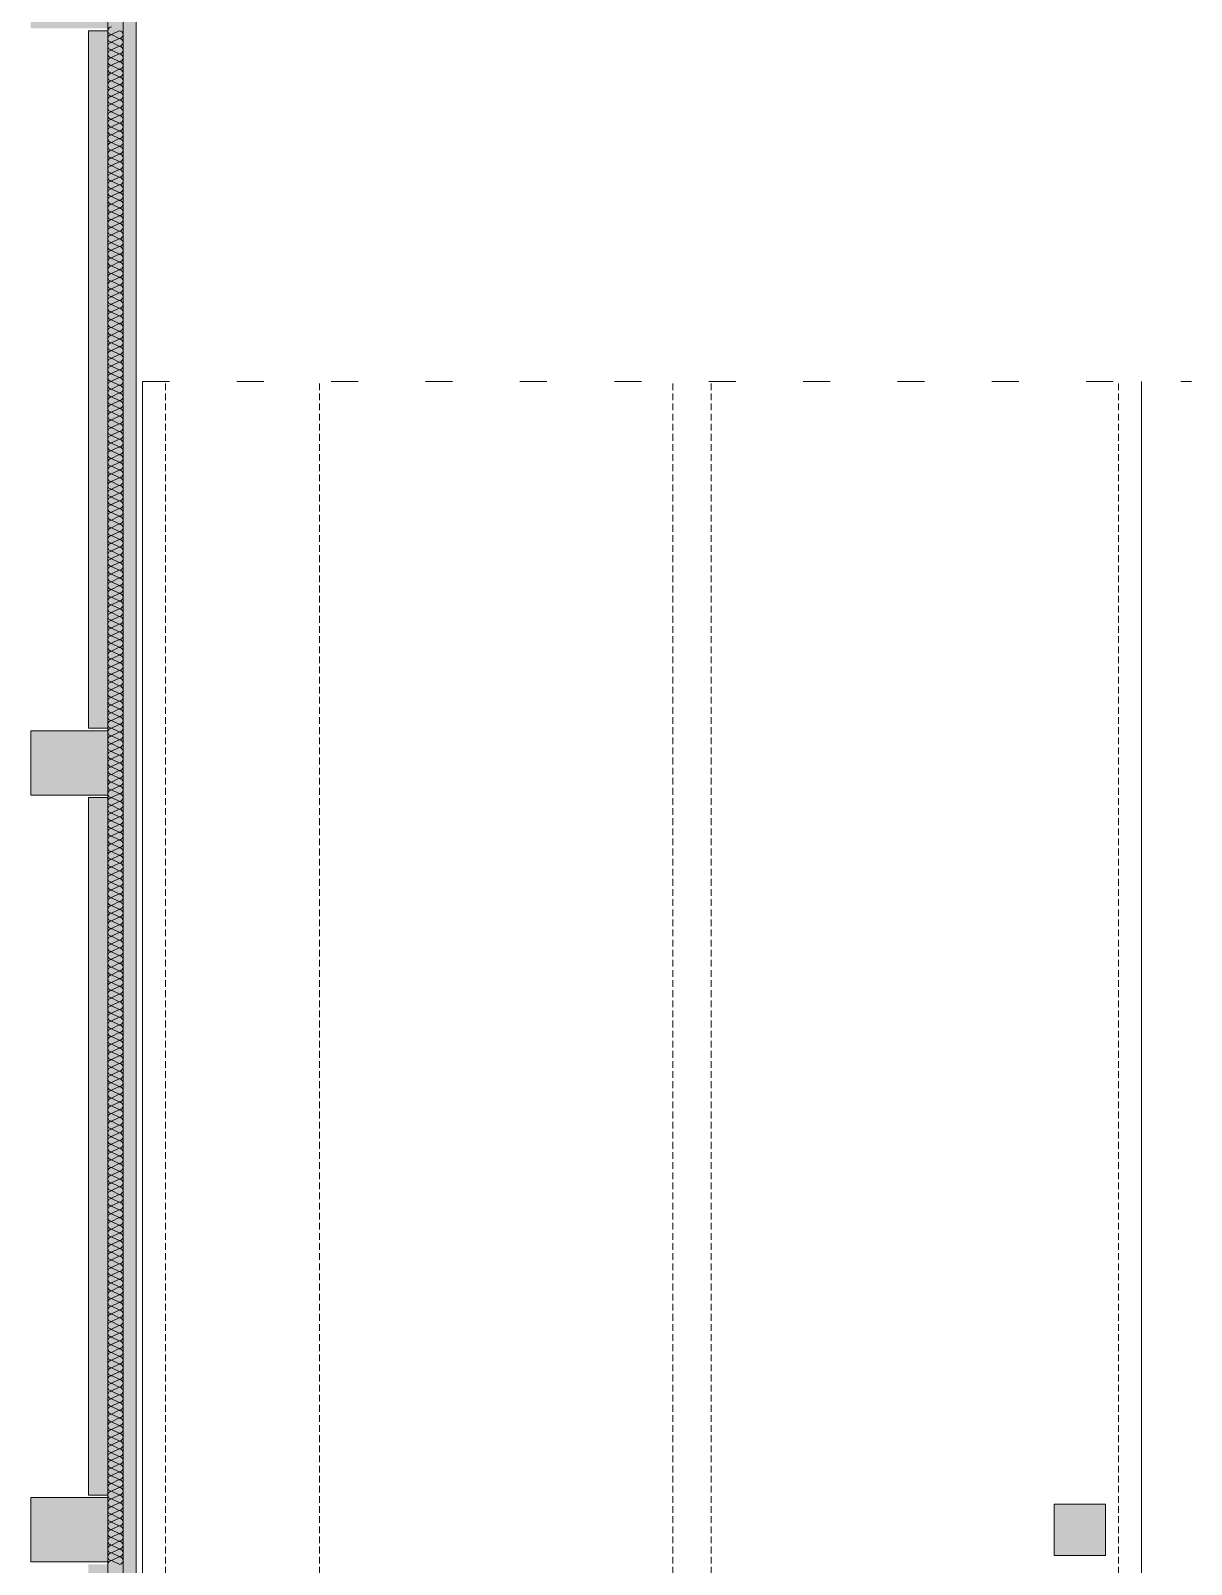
# Model space of a CAD drawing. Header units: inches. Extents: x -139469 to 69789, y -72919 to 35471.
# Drawn here: x 60751 to 69789, y -18318 to -6378 of the extents above; entities that cross this region are included whole.
import ezdxf

# ---------------------------------------------------------------- set-up
doc = ezdxf.new("R2010")
doc.units = ezdxf.units.IN
doc.header["$LTSCALE"] = 525
doc.header["$MEASUREMENT"] = 0
for name, pattern in [('AUSGEZOGEN', [0]), ('Punktlinie', [1.4, 0.4, -1]), ('VERDECKT', [0.15, 0.1, -0.05])]:
    doc.linetypes.add(name, pattern=pattern)
doc.layers.add('Grundebene', color=7, linetype='Continuous')

msp = doc.modelspace()

# ---------------------------------------------------------------- hatches: boundary and pattern name
at = {"layer": 'Grundebene', "true_color": 0x000000, "transparency": 33554687}
for points in [[(61571, 18221), (61571, -42469), (61351, -42469), (61351, -41689), (61351, -36229), (61351, -36209), (61351, -35709), (61351, -35689), (61351, -30259), (61351, -30239), (61351, -29739), (61351, -29719), (61351, -24289), (61351, -24269), (61351, -23769), (61351, -23749), (61351, -18319), (61351, -18299), (61351, -17799), (61351, -17779), (61351, -12349), (61351, -12329), (61351, -11829), (61351, -11809), (61351, -6379), (61351, -6359), (61351, -5859), (61351, -5839), (61351, -409), (61351, -389), (61351, 111), (61351, 131), (61351, 5561), (61351, 5581), (61351, 6081), (61351, 6101), (61351, 11531), (61351, 11551), (61351, 12051), (61351, 12071), (61351, 17601), (61351, 18221)], [(61201, -41689), (61201, -36229), (61351, -36229), (61351, -36209), (60751, -36209), (60751, -35709), (61351, -35709), (61351, -35689), (61201, -35689), (61201, -30259), (61351, -30259), (61351, -30239), (60751, -30239), (60751, -29739), (61351, -29739), (61351, -29719), (61201, -29719), (61201, -24289), (61351, -24289), (61351, -24269), (60751, -24269), (60751, -23769), (61351, -23769), (61351, -23749), (61201, -23749), (61201, -18319), (61351, -18319), (61351, -18299), (60751, -18299), (60751, -17799), (61351, -17799), (61351, -17779), (61201, -17779), (61201, -12349), (61351, -12349), (61351, -12329), (60751, -12329), (60751, -11829), (61351, -11829), (61351, -11809), (61201, -11809), (61201, -6379), (61351, -6379), (61351, -6359), (60751, -6359), (60751, -5859), (61351, -5859), (61351, -5839), (61201, -5839), (61201, -409), (61351, -409), (61351, -389), (60751, -389), (60751, 111), (61351, 111), (61351, 131), (61201, 131), (61201, 5561), (61351, 5561), (61351, 5581), (60751, 5581), (60751, 6081), (61351, 6081), (61351, 6101), (61201, 6101), (61201, 11531), (61351, 11531), (61351, 12071), (61201, 12071), (61201, 17601), (61351, 17601), (61351, 12071), (61351, 11531), (61351, 6101), (61351, 6081), (61351, 5581), (61351, 5561), (61351, 131), (61351, 111), (61351, -389), (61351, -409), (61351, -5839), (61351, -5859), (61351, -6359), (61351, -6379), (61351, -11809), (61351, -11829), (61351, -12329), (61351, -12349), (61351, -17779), (61351, -17799), (61351, -18299), (61351, -18319), (61351, -23749), (61351, -23769), (61351, -24269), (61351, -24289), (61351, -29719), (61351, -29739), (61351, -30239), (61351, -30259), (61351, -35689), (61351, -35709), (61351, -36209), (61351, -36229), (61351, -41689)]]:
    msp.add_hatch(color=18, dxfattribs=at).paths.add_polyline_path(points, flags=0)
h = msp.add_hatch(color=18, dxfattribs=at)
h.paths.add_polyline_path([(60751, 17621), (61351, 17621), (61351, 18121), (60751, 18121)], flags=0)
h.paths.add_polyline_path([(69121, -5909), (68721, -5909), (68721, -6309), (69121, -6309)], flags=0)
h.paths.add_polyline_path([(69121, -17849), (68721, -17849), (68721, -18249), (69121, -18249)], flags=0)

# ---------------------------------------------------------------- linework, layer by layer
at = {"layer": 'Grundebene', "color": 18, "linetype": 'AUSGEZOGEN', "lineweight": 13, "true_color": 0x000000}
for p, q in [((61351, -42469), (61351, 18221)), ((61471, 18221), (61471, -42469)), ((61571, 18221), (61571, -42469)), ((61201, -11809), (61201, -6379)), ((61201, -6379), (61351, -6379)), ((61351, -6379), (61351, -11809)), ((61381, -6408), (61441, -6379)), ((61441, -6438), (61381, -6409)), ((61381, -6468), (61441, -6439)), ((61441, -6498), (61381, -6469)), ((61381, -6528), (61441, -6499)), ((61441, -6558), (61381, -6529)), ((61381, -6588), (61441, -6559)), ((61441, -6618), (61381, -6589)), ((61381, -6648), (61441, -6619)), ((61441, -6678), (61381, -6649)), ((61381, -6708), (61441, -6679)), ((61441, -6738), (61381, -6709)), ((61381, -6768), (61441, -6739)), ((61441, -6798), (61381, -6769)), ((61381, -6828), (61441, -6799)), ((61441, -6858), (61381, -6829)), ((61381, -6888), (61441, -6859)), ((61441, -6918), (61381, -6889)), ((61381, -6948), (61441, -6919)), ((61441, -6978), (61381, -6949)), ((61381, -7008), (61441, -6979)), ((61441, -7038), (61381, -7009)), ((61381, -7068), (61441, -7039)), ((61441, -7098), (61381, -7069)), ((61381, -7128), (61441, -7099)), ((61441, -7158), (61381, -7129)), ((61381, -7188), (61441, -7159)), ((61441, -7218), (61381, -7189)), ((61381, -7248), (61441, -7219)), ((61441, -7278), (61381, -7249)), ((61381, -7308), (61441, -7279)), ((61441, -7338), (61381, -7309)), ((61381, -7368), (61441, -7339)), ((61441, -7398), (61381, -7369)), ((61381, -7428), (61441, -7399)), ((61441, -7458), (61381, -7429)), ((61381, -7488), (61441, -7459)), ((61441, -7518), (61381, -7489)), ((61381, -7548), (61441, -7519)), ((61441, -7578), (61381, -7549)), ((61381, -7608), (61441, -7579)), ((61441, -7638), (61381, -7609)), ((61381, -7668), (61441, -7639)), ((61441, -7698), (61381, -7669)), ((61381, -7728), (61441, -7699)), ((61441, -7758), (61381, -7729)), ((61381, -7788), (61441, -7759)), ((61441, -7818), (61381, -7789)), ((61381, -7848), (61441, -7819)), ((61441, -7878), (61381, -7849)), ((61381, -7908), (61441, -7879)), ((61441, -7938), (61381, -7909)), ((61381, -7968), (61441, -7939)), ((61441, -7998), (61381, -7969)), ((61381, -8028), (61441, -7999)), ((61441, -8058), (61381, -8029)), ((61381, -8088), (61441, -8059)), ((61441, -8118), (61381, -8089)), ((61381, -8148), (61441, -8119)), ((61441, -8178), (61381, -8149)), ((61381, -8208), (61441, -8179)), ((61441, -8238), (61381, -8209)), ((61381, -8268), (61441, -8239)), ((61441, -8298), (61381, -8269)), ((61381, -8328), (61441, -8299)), ((61441, -8358), (61381, -8329)), ((61381, -8388), (61441, -8359)), ((61441, -8418), (61381, -8389)), ((61381, -8448), (61441, -8419)), ((61441, -8478), (61381, -8449)), ((61381, -8508), (61441, -8479)), ((61441, -8538), (61381, -8509)), ((61381, -8568), (61441, -8539)), ((61441, -8598), (61381, -8569)), ((61381, -8628), (61441, -8599)), ((61441, -8658), (61381, -8629)), ((61381, -8688), (61441, -8659)), ((61441, -8718), (61381, -8689)), ((61381, -8748), (61441, -8719)), ((61441, -8778), (61381, -8749)), ((61381, -8808), (61441, -8779)), ((61441, -8838), (61381, -8809)), ((61381, -8868), (61441, -8839)), ((61441, -8898), (61381, -8869)), ((61381, -8928), (61441, -8899)), ((61441, -8958), (61381, -8929)), ((61381, -8988), (61441, -8959)), ((61441, -9018), (61381, -8989)), ((61381, -9048), (61441, -9019)), ((61441, -9078), (61381, -9049)), ((61381, -9108), (61441, -9079)), ((61441, -9138), (61381, -9109)), ((61381, -9168), (61441, -9139)), ((61441, -9198), (61381, -9169)), ((61621, -38629), (61621, -9109)), ((69401, -38629), (69401, -9109)), ((61381, -9228), (61441, -9199)), ((61441, -9258), (61381, -9229)), ((61381, -9288), (61441, -9259)), ((61441, -9318), (61381, -9289)), ((61381, -9348), (61441, -9319)), ((61441, -9378), (61381, -9349)), ((61381, -9408), (61441, -9379)), ((61441, -9438), (61381, -9409)), ((61381, -9468), (61441, -9439)), ((61441, -9498), (61381, -9469)), ((61381, -9528), (61441, -9499)), ((61441, -9558), (61381, -9529)), ((61381, -9588), (61441, -9559)), ((61441, -9618), (61381, -9589)), ((61381, -9648), (61441, -9619)), ((61441, -9678), (61381, -9649)), ((61381, -9708), (61441, -9679)), ((61441, -9738), (61381, -9709)), ((61381, -9768), (61441, -9739)), ((61441, -9798), (61381, -9769)), ((61381, -9828), (61441, -9799)), ((61441, -9858), (61381, -9829)), ((61381, -9888), (61441, -9859)), ((61441, -9918), (61381, -9889)), ((61381, -9948), (61441, -9919)), ((61441, -9978), (61381, -9949)), ((61381, -10008), (61441, -9979)), ((61441, -10038), (61381, -10009)), ((61381, -10068), (61441, -10039)), ((61441, -10098), (61381, -10069)), ((61381, -10128), (61441, -10099)), ((61441, -10158), (61381, -10129)), ((61381, -10188), (61441, -10159)), ((61441, -10218), (61381, -10189)), ((61381, -10248), (61441, -10219)), ((61441, -10278), (61381, -10249)), ((61381, -10308), (61441, -10279)), ((61441, -10338), (61381, -10309)), ((61381, -10368), (61441, -10339)), ((61441, -10398), (61381, -10369)), ((61381, -10428), (61441, -10399)), ((61441, -10458), (61381, -10429)), ((61381, -10488), (61441, -10459)), ((61441, -10518), (61381, -10489)), ((61381, -10548), (61441, -10519)), ((61441, -10578), (61381, -10549)), ((61381, -10608), (61441, -10579)), ((61441, -10638), (61381, -10609)), ((61381, -10668), (61441, -10639)), ((61441, -10698), (61381, -10669)), ((61381, -10728), (61441, -10699)), ((61441, -10758), (61381, -10729)), ((61381, -10788), (61441, -10759)), ((61441, -10818), (61381, -10789)), ((61381, -10848), (61441, -10819)), ((61441, -10878), (61381, -10849)), ((61381, -10908), (61441, -10879)), ((61441, -10938), (61381, -10909)), ((61381, -10968), (61441, -10939)), ((61441, -10998), (61381, -10969)), ((61381, -11028), (61441, -10999)), ((61441, -11058), (61381, -11029)), ((61381, -11088), (61441, -11059)), ((61441, -11118), (61381, -11089)), ((61381, -11148), (61441, -11119)), ((61441, -11178), (61381, -11149)), ((61381, -11208), (61441, -11179)), ((61441, -11238), (61381, -11209)), ((61381, -11268), (61441, -11239)), ((61441, -11298), (61381, -11269)), ((61381, -11328), (61441, -11299)), ((61441, -11358), (61381, -11329)), ((61381, -11388), (61441, -11359)), ((61441, -11418), (61381, -11389)), ((61381, -11448), (61441, -11419)), ((61441, -11478), (61381, -11449)), ((61381, -11508), (61441, -11479)), ((61441, -11538), (61381, -11509)), ((61381, -11568), (61441, -11539)), ((61441, -11598), (61381, -11569)), ((61381, -11628), (61441, -11599)), ((61441, -11658), (61381, -11629)), ((61381, -11688), (61441, -11659)), ((61441, -11718), (61381, -11689)), ((61351, -11809), (61201, -11809)), ((61381, -11748), (61441, -11719)), ((61441, -11778), (61381, -11749)), ((61381, -11808), (61441, -11779)), ((61441, -11838), (61381, -11809)), ((61351, -11829), (60751, -11829)), ((60751, -11829), (60751, -12329)), ((61351, -12329), (61351, -11829)), ((61381, -11868), (61441, -11839)), ((61441, -11898), (61381, -11869)), ((61381, -11928), (61441, -11899)), ((61441, -11958), (61381, -11929)), ((61381, -11988), (61441, -11959)), ((61441, -12018), (61381, -11989)), ((61381, -12048), (61441, -12019)), ((61441, -12078), (61381, -12049)), ((61381, -12108), (61441, -12079)), ((61441, -12138), (61381, -12109)), ((61381, -12168), (61441, -12139)), ((61441, -12198), (61381, -12169)), ((61381, -12228), (61441, -12199)), ((61441, -12258), (61381, -12229)), ((61381, -12288), (61441, -12259)), ((61441, -12318), (61381, -12289)), ((60751, -12329), (61351, -12329)), ((61201, -17779), (61201, -12349)), ((61201, -12349), (61351, -12349)), ((61351, -12349), (61351, -17779)), ((61381, -12348), (61441, -12319)), ((61441, -12378), (61381, -12349)), ((61381, -12408), (61441, -12379)), ((61441, -12438), (61381, -12409)), ((61381, -12468), (61441, -12439)), ((61441, -12498), (61381, -12469)), ((61381, -12528), (61441, -12499)), ((61441, -12558), (61381, -12529)), ((61381, -12588), (61441, -12559)), ((61441, -12618), (61381, -12589)), ((61381, -12648), (61441, -12619)), ((61441, -12678), (61381, -12649)), ((61381, -12708), (61441, -12679)), ((61441, -12738), (61381, -12709)), ((61381, -12768), (61441, -12739)), ((61441, -12798), (61381, -12769)), ((61381, -12828), (61441, -12799)), ((61441, -12858), (61381, -12829)), ((61381, -12888), (61441, -12859)), ((61441, -12918), (61381, -12889)), ((61381, -12948), (61441, -12919)), ((61441, -12978), (61381, -12949)), ((61381, -13008), (61441, -12979)), ((61441, -13038), (61381, -13009)), ((61381, -13068), (61441, -13039)), ((61441, -13098), (61381, -13069)), ((61381, -13128), (61441, -13099)), ((61441, -13158), (61381, -13129)), ((61381, -13188), (61441, -13159)), ((61441, -13218), (61381, -13189)), ((61381, -13248), (61441, -13219)), ((61441, -13278), (61381, -13249)), ((61381, -13308), (61441, -13279)), ((61441, -13338), (61381, -13309)), ((61381, -13368), (61441, -13339)), ((61441, -13398), (61381, -13369)), ((61381, -13428), (61441, -13399)), ((61441, -13458), (61381, -13429)), ((61381, -13488), (61441, -13459)), ((61441, -13518), (61381, -13489)), ((61381, -13548), (61441, -13519)), ((61441, -13578), (61381, -13549)), ((61381, -13608), (61441, -13579)), ((61441, -13638), (61381, -13609)), ((61381, -13668), (61441, -13639)), ((61441, -13698), (61381, -13669)), ((61381, -13728), (61441, -13699)), ((61441, -13758), (61381, -13729)), ((61381, -13788), (61441, -13759)), ((61441, -13818), (61381, -13789)), ((61381, -13848), (61441, -13819)), ((61441, -13878), (61381, -13849)), ((61381, -13908), (61441, -13879)), ((61441, -13938), (61381, -13909)), ((61381, -13968), (61441, -13939)), ((61441, -13998), (61381, -13969)), ((61381, -14028), (61441, -13999)), ((61441, -14058), (61381, -14029)), ((61381, -14088), (61441, -14059)), ((61441, -14118), (61381, -14089)), ((61381, -14148), (61441, -14119)), ((61441, -14178), (61381, -14149)), ((61381, -14208), (61441, -14179)), ((61441, -14238), (61381, -14209)), ((61381, -14268), (61441, -14239)), ((61441, -14298), (61381, -14269)), ((61381, -14328), (61441, -14299)), ((61441, -14358), (61381, -14329)), ((61381, -14388), (61441, -14359)), ((61441, -14418), (61381, -14389)), ((61381, -14448), (61441, -14419)), ((61441, -14478), (61381, -14449)), ((61381, -14508), (61441, -14479)), ((61441, -14538), (61381, -14509)), ((61381, -14568), (61441, -14539)), ((61441, -14598), (61381, -14569)), ((61381, -14628), (61441, -14599)), ((61441, -14658), (61381, -14629)), ((61381, -14688), (61441, -14659)), ((61441, -14718), (61381, -14689)), ((61381, -14748), (61441, -14719)), ((61441, -14778), (61381, -14749)), ((61381, -14808), (61441, -14779)), ((61441, -14838), (61381, -14809)), ((61381, -14868), (61441, -14839)), ((61441, -14898), (61381, -14869)), ((61381, -14928), (61441, -14899)), ((61441, -14958), (61381, -14929)), ((61381, -14988), (61441, -14959)), ((61441, -15018), (61381, -14989)), ((61381, -15048), (61441, -15019)), ((61441, -15078), (61381, -15049)), ((61381, -15108), (61441, -15079)), ((61441, -15138), (61381, -15109)), ((61381, -15168), (61441, -15139)), ((61441, -15198), (61381, -15169)), ((61381, -15228), (61441, -15199)), ((61441, -15258), (61381, -15229)), ((61381, -15288), (61441, -15259)), ((61441, -15318), (61381, -15289)), ((61381, -15348), (61441, -15319)), ((61441, -15378), (61381, -15349)), ((61381, -15408), (61441, -15379)), ((61441, -15438), (61381, -15409)), ((61381, -15468), (61441, -15439)), ((61441, -15498), (61381, -15469)), ((61381, -15528), (61441, -15499)), ((61441, -15558), (61381, -15529)), ((61381, -15588), (61441, -15559)), ((61441, -15618), (61381, -15589)), ((61381, -15648), (61441, -15619)), ((61441, -15678), (61381, -15649)), ((61381, -15708), (61441, -15679)), ((61441, -15738), (61381, -15709)), ((61381, -15768), (61441, -15739)), ((61441, -15798), (61381, -15769)), ((61381, -15828), (61441, -15799)), ((61441, -15858), (61381, -15829)), ((61381, -15888), (61441, -15859)), ((61441, -15918), (61381, -15889)), ((61381, -15948), (61441, -15919)), ((61441, -15978), (61381, -15949)), ((61381, -16008), (61441, -15979)), ((61441, -16038), (61381, -16009)), ((61381, -16068), (61441, -16039)), ((61441, -16098), (61381, -16069)), ((61381, -16128), (61441, -16099)), ((61441, -16158), (61381, -16129)), ((61381, -16188), (61441, -16159)), ((61441, -16218), (61381, -16189)), ((61381, -16248), (61441, -16219)), ((61441, -16278), (61381, -16249)), ((61381, -16308), (61441, -16279)), ((61441, -16338), (61381, -16309)), ((61381, -16368), (61441, -16339)), ((61441, -16398), (61381, -16369)), ((61381, -16428), (61441, -16399)), ((61441, -16458), (61381, -16429)), ((61381, -16488), (61441, -16459)), ((61441, -16518), (61381, -16489)), ((61381, -16548), (61441, -16519)), ((61441, -16578), (61381, -16549)), ((61381, -16608), (61441, -16579)), ((61441, -16638), (61381, -16609)), ((61381, -16668), (61441, -16639)), ((61441, -16698), (61381, -16669)), ((61381, -16728), (61441, -16699)), ((61441, -16758), (61381, -16729)), ((61381, -16788), (61441, -16759)), ((61441, -16818), (61381, -16789)), ((61381, -16848), (61441, -16819)), ((61441, -16878), (61381, -16849)), ((61381, -16908), (61441, -16879)), ((61441, -16938), (61381, -16909)), ((61381, -16968), (61441, -16939)), ((61441, -16998), (61381, -16969)), ((61381, -17028), (61441, -16999)), ((61441, -17058), (61381, -17029)), ((61381, -17088), (61441, -17059)), ((61441, -17118), (61381, -17089)), ((61381, -17148), (61441, -17119)), ((61441, -17178), (61381, -17149)), ((61381, -17208), (61441, -17179)), ((61441, -17238), (61381, -17209)), ((61381, -17268), (61441, -17239)), ((61441, -17298), (61381, -17269)), ((61381, -17328), (61441, -17299)), ((61441, -17358), (61381, -17329)), ((61381, -17388), (61441, -17359)), ((61441, -17418), (61381, -17389)), ((61381, -17448), (61441, -17419)), ((61441, -17478), (61381, -17449)), ((61381, -17508), (61441, -17479)), ((61441, -17538), (61381, -17509)), ((61381, -17568), (61441, -17539)), ((61441, -17598), (61381, -17569)), ((61381, -17628), (61441, -17599)), ((61441, -17658), (61381, -17629)), ((61381, -17688), (61441, -17659)), ((61351, -17779), (61201, -17779)), ((61441, -17718), (61381, -17689)), ((61381, -17748), (61441, -17719)), ((61441, -17778), (61381, -17749)), ((61381, -17808), (61441, -17779)), ((61351, -17799), (60751, -17799)), ((60751, -17799), (60751, -18299)), ((61351, -18299), (61351, -17799)), ((61441, -17838), (61381, -17809)), ((61381, -17868), (61441, -17839)), ((61441, -17898), (61381, -17869)), ((61381, -17928), (61441, -17899)), ((69121, -17849), (68721, -17849)), ((68721, -17849), (68721, -18249)), ((69121, -18249), (69121, -17849)), ((61441, -17958), (61381, -17929)), ((61381, -17988), (61441, -17959)), ((61441, -18018), (61381, -17989)), ((61381, -18048), (61441, -18019)), ((61441, -18078), (61381, -18049)), ((61381, -18108), (61441, -18079)), ((61441, -18138), (61381, -18109)), ((61381, -18168), (61441, -18139)), ((61441, -18198), (61381, -18169)), ((61381, -18228), (61441, -18199)), ((61441, -18258), (61381, -18229)), ((61381, -18288), (61441, -18259)), ((68721, -18249), (69121, -18249)), ((60751, -18299), (61351, -18299)), ((61441, -18318), (61381, -18289))]:
    msp.add_line(p, q, dxfattribs=at)
at = {"layer": 'Grundebene', "color": 18, "linetype": 'Punktlinie', "lineweight": 9, "true_color": 0x000000}
msp.add_line((61621, -9109), (69789, -9109), dxfattribs=at)
at = {"layer": 'Grundebene', "color": 18, "linetype": 'VERDECKT', "lineweight": 13, "true_color": 0x000000}
for p, q in [((61801, -38629), (61801, -9109)), ((63001, -38629), (63001, -9109)), ((65751, -38629), (65751, -9109)), ((66051, -38629), (66051, -9109)), ((69221, -38629), (69221, -9109))]:
    msp.add_line(p, q, dxfattribs=at)
at = {"layer": 'Grundebene', "color": 18, "linetype": 'AUSGEZOGEN', "lineweight": 13, "true_color": 0x000000}
for centre, start, end in [((61381, -6379), 90, 180), ((61381, -6379), 180, 270), ((61381, -6439), 90, 180), ((61381, -6439), 180, 270), ((61441, -6409), 270, 90), ((61441, -6469), 270, 90), ((61381, -6499), 90, 180), ((61381, -6499), 180, 270), ((61381, -6559), 90, 180), ((61381, -6559), 180, 270), ((61441, -6529), 270, 90), ((61441, -6589), 270, 90), ((61381, -6619), 90, 180), ((61381, -6619), 180, 270), ((61381, -6679), 90, 180), ((61381, -6679), 180, 270), ((61441, -6649), 270, 90), ((61441, -6709), 270, 90), ((61381, -6739), 90, 180), ((61381, -6739), 180, 270), ((61381, -6799), 90, 180), ((61381, -6799), 180, 270), ((61441, -6769), 270, 90), ((61441, -6829), 270, 90), ((61381, -6859), 90, 180), ((61381, -6859), 180, 270), ((61381, -6919), 90, 180), ((61381, -6919), 180, 270), ((61441, -6889), 270, 90), ((61441, -6949), 270, 90), ((61381, -6979), 90, 180), ((61381, -6979), 180, 270), ((61381, -7039), 90, 180), ((61381, -7039), 180, 270), ((61441, -7009), 270, 90), ((61441, -7069), 270, 90), ((61381, -7099), 90, 180), ((61381, -7099), 180, 270), ((61381, -7159), 90, 180), ((61381, -7159), 180, 270), ((61441, -7129), 270, 90), ((61441, -7189), 270, 90), ((61381, -7219), 90, 180), ((61381, -7219), 180, 270), ((61381, -7279), 90, 180), ((61381, -7279), 180, 270), ((61441, -7249), 270, 90), ((61441, -7309), 270, 90), ((61381, -7339), 90, 180), ((61381, -7339), 180, 270), ((61381, -7399), 90, 180), ((61381, -7399), 180, 270), ((61441, -7369), 270, 90), ((61441, -7429), 270, 90), ((61381, -7459), 90, 180), ((61381, -7459), 180, 270), ((61381, -7519), 90, 180), ((61381, -7519), 180, 270), ((61441, -7489), 270, 90), ((61441, -7549), 270, 90), ((61381, -7579), 90, 180), ((61381, -7579), 180, 270), ((61381, -7639), 90, 180), ((61381, -7639), 180, 270), ((61441, -7609), 270, 90), ((61441, -7669), 270, 90), ((61381, -7699), 90, 180), ((61381, -7699), 180, 270), ((61381, -7759), 90, 180), ((61381, -7759), 180, 270), ((61441, -7729), 270, 90), ((61441, -7789), 270, 90), ((61381, -7819), 90, 180), ((61381, -7819), 180, 270), ((61381, -7879), 90, 180), ((61381, -7879), 180, 270), ((61441, -7849), 270, 90), ((61441, -7909), 270, 90), ((61381, -7939), 90, 180), ((61381, -7939), 180, 270), ((61381, -7999), 90, 180), ((61381, -7999), 180, 270), ((61441, -7969), 270, 90), ((61441, -8029), 270, 90), ((61381, -8059), 90, 180), ((61381, -8059), 180, 270), ((61381, -8119), 90, 180), ((61381, -8119), 180, 270), ((61441, -8089), 270, 90), ((61441, -8149), 270, 90), ((61381, -8179), 90, 180), ((61381, -8179), 180, 270), ((61381, -8239), 90, 180), ((61381, -8239), 180, 270), ((61441, -8209), 270, 90), ((61381, -8299), 90, 180), ((61381, -8299), 180, 270), ((61381, -8359), 90, 180), ((61441, -8269), 270, 90), ((61441, -8329), 270, 90), ((61381, -8359), 180, 270), ((61381, -8419), 90, 180), ((61381, -8419), 180, 270), ((61381, -8479), 90, 180), ((61441, -8389), 270, 90), ((61441, -8449), 270, 90), ((61381, -8479), 180, 270), ((61381, -8539), 90, 180), ((61381, -8539), 180, 270), ((61381, -8599), 90, 180), ((61441, -8509), 270, 90), ((61441, -8569), 270, 90), ((61381, -8599), 180, 270), ((61381, -8659), 90, 180), ((61381, -8659), 180, 270), ((61381, -8719), 90, 180), ((61441, -8629), 270, 90), ((61441, -8689), 270, 90), ((61381, -8719), 180, 270), ((61381, -8779), 90, 180), ((61381, -8779), 180, 270), ((61381, -8839), 90, 180), ((61441, -8749), 270, 90), ((61441, -8809), 270, 90), ((61381, -8839), 180, 270), ((61381, -8899), 90, 180), ((61381, -8899), 180, 270), ((61381, -8959), 90, 180), ((61441, -8869), 270, 90), ((61441, -8929), 270, 90), ((61381, -8959), 180, 270), ((61381, -9019), 90, 180), ((61381, -9019), 180, 270), ((61381, -9079), 90, 180), ((61441, -8989), 270, 90), ((61441, -9049), 270, 90), ((61381, -9079), 180, 270), ((61381, -9139), 90, 180), ((61381, -9139), 180, 270), ((61381, -9199), 90, 180), ((61441, -9109), 270, 90), ((61441, -9169), 270, 90), ((61381, -9199), 180, 270), ((61381, -9259), 90, 180), ((61381, -9259), 180, 270), ((61381, -9319), 90, 180), ((61441, -9229), 270, 90), ((61441, -9289), 270, 90), ((61381, -9319), 180, 270), ((61381, -9379), 90, 180), ((61381, -9379), 180, 270), ((61381, -9439), 90, 180), ((61441, -9349), 270, 90), ((61441, -9409), 270, 90), ((61381, -9439), 180, 270), ((61381, -9499), 90, 180), ((61381, -9499), 180, 270), ((61381, -9559), 90, 180), ((61441, -9469), 270, 90), ((61441, -9529), 270, 90), ((61381, -9559), 180, 270), ((61381, -9619), 90, 180), ((61381, -9619), 180, 270), ((61381, -9679), 90, 180), ((61441, -9589), 270, 90), ((61441, -9649), 270, 90), ((61381, -9679), 180, 270), ((61381, -9739), 90, 180), ((61381, -9739), 180, 270), ((61381, -9799), 90, 180), ((61441, -9709), 270, 90), ((61441, -9769), 270, 90), ((61381, -9799), 180, 270), ((61381, -9859), 90, 180), ((61381, -9859), 180, 270), ((61381, -9919), 90, 180), ((61441, -9829), 270, 90), ((61441, -9889), 270, 90), ((61381, -9919), 180, 270), ((61381, -9979), 90, 180), ((61381, -9979), 180, 270), ((61381, -10039), 90, 180), ((61441, -9949), 270, 90), ((61441, -10009), 270, 90), ((61381, -10039), 180, 270), ((61381, -10099), 90, 180), ((61381, -10099), 180, 270), ((61381, -10159), 90, 180), ((61441, -10069), 270, 90), ((61441, -10129), 270, 90), ((61381, -10159), 180, 270), ((61381, -10219), 90, 180), ((61381, -10219), 180, 270), ((61381, -10279), 90, 180), ((61441, -10189), 270, 90), ((61441, -10249), 270, 90), ((61381, -10279), 180, 270), ((61381, -10339), 90, 180), ((61381, -10339), 180, 270), ((61381, -10399), 90, 180), ((61441, -10309), 270, 90), ((61441, -10369), 270, 90), ((61381, -10399), 180, 270), ((61381, -10459), 90, 180), ((61381, -10459), 180, 270), ((61381, -10519), 90, 180), ((61441, -10429), 270, 90), ((61441, -10489), 270, 90), ((61381, -10519), 180, 270), ((61381, -10579), 90, 180), ((61381, -10579), 180, 270), ((61381, -10639), 90, 180), ((61441, -10549), 270, 90), ((61441, -10609), 270, 90), ((61381, -10639), 180, 270), ((61381, -10699), 90, 180), ((61381, -10699), 180, 270), ((61381, -10759), 90, 180), ((61441, -10669), 270, 90), ((61441, -10729), 270, 90), ((61381, -10759), 180, 270), ((61381, -10819), 90, 180), ((61381, -10819), 180, 270), ((61381, -10879), 90, 180), ((61441, -10789), 270, 90), ((61441, -10849), 270, 90), ((61381, -10879), 180, 270), ((61381, -10939), 90, 180), ((61381, -10939), 180, 270), ((61381, -10999), 90, 180), ((61441, -10909), 270, 90), ((61441, -10969), 270, 90), ((61381, -10999), 180, 270), ((61381, -11059), 90, 180), ((61381, -11059), 180, 270), ((61381, -11119), 90, 180), ((61441, -11029), 270, 90), ((61441, -11089), 270, 90), ((61381, -11119), 180, 270), ((61381, -11179), 90, 180), ((61381, -11179), 180, 270), ((61381, -11239), 90, 180), ((61441, -11149), 270, 90), ((61441, -11209), 270, 90), ((61381, -11239), 180, 270), ((61381, -11299), 90, 180), ((61381, -11299), 180, 270), ((61381, -11359), 90, 180), ((61441, -11269), 270, 90), ((61441, -11329), 270, 90), ((61381, -11359), 180, 270), ((61381, -11419), 90, 180), ((61381, -11419), 180, 270), ((61381, -11479), 90, 180), ((61441, -11389), 270, 90), ((61441, -11449), 270, 90), ((61381, -11479), 180, 270), ((61381, -11539), 90, 180), ((61381, -11539), 180, 270), ((61381, -11599), 90, 180), ((61441, -11509), 270, 90), ((61441, -11569), 270, 90), ((61381, -11599), 180, 270), ((61381, -11659), 90, 180), ((61381, -11659), 180, 270), ((61381, -11719), 90, 180), ((61441, -11629), 270, 90), ((61441, -11689), 270, 90), ((61381, -11719), 180, 270), ((61381, -11779), 90, 180), ((61381, -11779), 180, 270), ((61381, -11839), 90, 180), ((61441, -11749), 270, 90), ((61441, -11809), 270, 90), ((61381, -11839), 180, 270), ((61381, -11899), 90, 180), ((61381, -11899), 180, 270), ((61381, -11959), 90, 180), ((61441, -11869), 270, 90), ((61441, -11929), 270, 90), ((61381, -11959), 180, 270), ((61381, -12019), 90, 180), ((61381, -12019), 180, 270), ((61381, -12079), 90, 180), ((61441, -11989), 270, 90), ((61441, -12049), 270, 90), ((61381, -12079), 180, 270), ((61381, -12139), 90, 180), ((61381, -12139), 180, 270), ((61381, -12199), 90, 180), ((61441, -12109), 270, 90), ((61441, -12169), 270, 90), ((61381, -12199), 180, 270), ((61381, -12259), 90, 180), ((61381, -12259), 180, 270), ((61381, -12319), 90, 180), ((61441, -12229), 270, 90), ((61441, -12289), 270, 90), ((61381, -12319), 180, 270), ((61381, -12379), 90, 180), ((61381, -12379), 180, 270), ((61381, -12439), 90, 180), ((61441, -12349), 270, 90), ((61441, -12409), 270, 90), ((61381, -12439), 180, 270), ((61381, -12499), 90, 180), ((61381, -12499), 180, 270), ((61381, -12559), 90, 180), ((61441, -12469), 270, 90), ((61441, -12529), 270, 90), ((61381, -12559), 180, 270), ((61381, -12619), 90, 180), ((61381, -12619), 180, 270), ((61381, -12679), 90, 180), ((61441, -12589), 270, 90), ((61441, -12649), 270, 90), ((61381, -12679), 180, 270), ((61381, -12739), 90, 180), ((61381, -12739), 180, 270), ((61381, -12799), 90, 180), ((61441, -12709), 270, 90), ((61441, -12769), 270, 90), ((61381, -12799), 180, 270), ((61381, -12859), 90, 180), ((61381, -12859), 180, 270), ((61381, -12919), 90, 180), ((61441, -12829), 270, 90), ((61441, -12889), 270, 90), ((61381, -12919), 180, 270), ((61381, -12979), 90, 180), ((61381, -12979), 180, 270), ((61381, -13039), 90, 180), ((61441, -12949), 270, 90), ((61441, -13009), 270, 90), ((61381, -13039), 180, 270), ((61381, -13099), 90, 180), ((61381, -13099), 180, 270), ((61381, -13159), 90, 180), ((61441, -13069), 270, 90), ((61441, -13129), 270, 90), ((61381, -13159), 180, 270), ((61381, -13219), 90, 180), ((61381, -13219), 180, 270), ((61381, -13279), 90, 180), ((61441, -13189), 270, 90), ((61441, -13249), 270, 90), ((61381, -13279), 180, 270), ((61381, -13339), 90, 180), ((61381, -13339), 180, 270), ((61381, -13399), 90, 180), ((61441, -13309), 270, 90), ((61441, -13369), 270, 90), ((61381, -13399), 180, 270), ((61381, -13459), 90, 180), ((61381, -13459), 180, 270), ((61381, -13519), 90, 180), ((61441, -13429), 270, 90), ((61441, -13489), 270, 90), ((61381, -13519), 180, 270), ((61381, -13579), 90, 180), ((61381, -13579), 180, 270), ((61381, -13639), 90, 180), ((61441, -13549), 270, 90), ((61441, -13609), 270, 90), ((61381, -13639), 180, 270), ((61381, -13699), 90, 180), ((61381, -13699), 180, 270), ((61381, -13759), 90, 180), ((61441, -13669), 270, 90), ((61441, -13729), 270, 90), ((61381, -13759), 180, 270), ((61381, -13819), 90, 180), ((61381, -13819), 180, 270), ((61381, -13879), 90, 180), ((61441, -13789), 270, 90), ((61441, -13849), 270, 90), ((61381, -13879), 180, 270), ((61381, -13939), 90, 180), ((61381, -13939), 180, 270), ((61381, -13999), 90, 180), ((61441, -13909), 270, 90), ((61441, -13969), 270, 90), ((61381, -13999), 180, 270), ((61381, -14059), 90, 180), ((61381, -14059), 180, 270), ((61381, -14119), 90, 180), ((61441, -14029), 270, 90), ((61441, -14089), 270, 90), ((61381, -14119), 180, 270), ((61381, -14179), 90, 180), ((61381, -14179), 180, 270), ((61441, -14149), 270, 90), ((61441, -14209), 270, 90), ((61381, -14239), 90, 180), ((61381, -14239), 180, 270), ((61381, -14299), 90, 180), ((61381, -14299), 180, 270), ((61441, -14269), 270, 90), ((61441, -14329), 270, 90), ((61381, -14359), 90, 180), ((61381, -14359), 180, 270), ((61381, -14419), 90, 180), ((61381, -14419), 180, 270), ((61441, -14389), 270, 90), ((61441, -14449), 270, 90), ((61381, -14479), 90, 180), ((61381, -14479), 180, 270), ((61381, -14539), 90, 180), ((61381, -14539), 180, 270), ((61441, -14509), 270, 90), ((61441, -14569), 270, 90), ((61381, -14599), 90, 180), ((61381, -14599), 180, 270), ((61381, -14659), 90, 180), ((61381, -14659), 180, 270), ((61441, -14629), 270, 90), ((61441, -14689), 270, 90), ((61381, -14719), 90, 180), ((61381, -14719), 180, 270), ((61381, -14779), 90, 180), ((61381, -14779), 180, 270), ((61441, -14749), 270, 90), ((61441, -14809), 270, 90), ((61381, -14839), 90, 180), ((61381, -14839), 180, 270), ((61381, -14899), 90, 180), ((61381, -14899), 180, 270), ((61441, -14869), 270, 90), ((61441, -14929), 270, 90), ((61381, -14959), 90, 180), ((61381, -14959), 180, 270), ((61381, -15019), 90, 180), ((61381, -15019), 180, 270), ((61441, -14989), 270, 90), ((61441, -15049), 270, 90), ((61381, -15079), 90, 180), ((61381, -15079), 180, 270), ((61381, -15139), 90, 180), ((61381, -15139), 180, 270), ((61441, -15109), 270, 90), ((61441, -15169), 270, 90), ((61381, -15199), 90, 180), ((61381, -15199), 180, 270), ((61381, -15259), 90, 180), ((61381, -15259), 180, 270), ((61441, -15229), 270, 90), ((61441, -15289), 270, 90), ((61381, -15319), 90, 180), ((61381, -15319), 180, 270), ((61381, -15379), 90, 180), ((61381, -15379), 180, 270), ((61441, -15349), 270, 90), ((61441, -15409), 270, 90), ((61381, -15439), 90, 180), ((61381, -15439), 180, 270), ((61381, -15499), 90, 180), ((61381, -15499), 180, 270), ((61441, -15469), 270, 90), ((61441, -15529), 270, 90), ((61381, -15559), 90, 180), ((61381, -15559), 180, 270), ((61381, -15619), 90, 180), ((61381, -15619), 180, 270), ((61441, -15589), 270, 90), ((61441, -15649), 270, 90), ((61381, -15679), 90, 180), ((61381, -15679), 180, 270), ((61381, -15739), 90, 180), ((61381, -15739), 180, 270), ((61441, -15709), 270, 90), ((61441, -15769), 270, 90), ((61381, -15799), 90, 180), ((61381, -15799), 180, 270), ((61381, -15859), 90, 180), ((61381, -15859), 180, 270), ((61441, -15829), 270, 90), ((61441, -15889), 270, 90), ((61381, -15919), 90, 180), ((61381, -15919), 180, 270), ((61381, -15979), 90, 180), ((61381, -15979), 180, 270), ((61441, -15949), 270, 90), ((61441, -16009), 270, 90), ((61381, -16039), 90, 180), ((61381, -16039), 180, 270), ((61381, -16099), 90, 180), ((61381, -16099), 180, 270), ((61441, -16069), 270, 90), ((61441, -16129), 270, 90), ((61381, -16159), 90, 180), ((61381, -16159), 180, 270), ((61381, -16219), 90, 180), ((61381, -16219), 180, 270), ((61441, -16189), 270, 90), ((61441, -16249), 270, 90), ((61381, -16279), 90, 180), ((61381, -16279), 180, 270), ((61381, -16339), 90, 180), ((61381, -16339), 180, 270), ((61441, -16309), 270, 90), ((61441, -16369), 270, 90), ((61381, -16399), 90, 180), ((61381, -16399), 180, 270), ((61381, -16459), 90, 180), ((61381, -16459), 180, 270), ((61441, -16429), 270, 90), ((61441, -16489), 270, 90), ((61381, -16519), 90, 180), ((61381, -16519), 180, 270), ((61381, -16579), 90, 180), ((61381, -16579), 180, 270), ((61441, -16549), 270, 90), ((61441, -16609), 270, 90), ((61381, -16639), 90, 180), ((61381, -16639), 180, 270), ((61381, -16699), 90, 180), ((61381, -16699), 180, 270), ((61441, -16669), 270, 90), ((61441, -16729), 270, 90), ((61381, -16759), 90, 180), ((61381, -16759), 180, 270), ((61381, -16819), 90, 180), ((61381, -16819), 180, 270), ((61441, -16789), 270, 90), ((61441, -16849), 270, 90), ((61381, -16879), 90, 180), ((61381, -16879), 180, 270), ((61381, -16939), 90, 180), ((61381, -16939), 180, 270), ((61441, -16909), 270, 90), ((61441, -16969), 270, 90), ((61381, -16999), 90, 180), ((61381, -16999), 180, 270), ((61381, -17059), 90, 180), ((61381, -17059), 180, 270), ((61441, -17029), 270, 90), ((61441, -17089), 270, 90), ((61381, -17119), 90, 180), ((61381, -17119), 180, 270), ((61381, -17179), 90, 180), ((61381, -17179), 180, 270), ((61441, -17149), 270, 90), ((61441, -17209), 270, 90), ((61381, -17239), 90, 180), ((61381, -17239), 180, 270), ((61381, -17299), 90, 180), ((61381, -17299), 180, 270), ((61441, -17269), 270, 90), ((61441, -17329), 270, 90), ((61381, -17359), 90, 180), ((61381, -17359), 180, 270), ((61381, -17419), 90, 180), ((61381, -17419), 180, 270), ((61441, -17389), 270, 90), ((61441, -17449), 270, 90), ((61381, -17479), 90, 180), ((61381, -17479), 180, 270), ((61381, -17539), 90, 180), ((61381, -17539), 180, 270), ((61441, -17509), 270, 90), ((61441, -17569), 270, 90), ((61381, -17599), 90, 180), ((61381, -17599), 180, 270), ((61381, -17659), 90, 180), ((61381, -17659), 180, 270), ((61441, -17629), 270, 90), ((61441, -17689), 270, 90), ((61381, -17719), 90, 180), ((61381, -17719), 180, 270), ((61381, -17779), 90, 180), ((61381, -17779), 180, 270), ((61441, -17749), 270, 90), ((61441, -17809), 270, 90), ((61381, -17839), 90, 180), ((61381, -17839), 180, 270), ((61381, -17899), 90, 180), ((61381, -17899), 180, 270), ((61441, -17869), 270, 90), ((61441, -17929), 270, 90), ((61381, -17959), 90, 180), ((61381, -17959), 180, 270), ((61381, -18019), 90, 180), ((61381, -18019), 180, 270), ((61441, -17989), 270, 90), ((61441, -18049), 270, 90), ((61381, -18079), 90, 180), ((61381, -18079), 180, 270), ((61381, -18139), 90, 180), ((61381, -18139), 180, 270), ((61441, -18109), 270, 90), ((61441, -18169), 270, 90), ((61381, -18199), 90, 180), ((61381, -18199), 180, 270), ((61381, -18259), 90, 180), ((61381, -18259), 180, 270), ((61441, -18229), 270, 90), ((61441, -18289), 270, 90), ((61381, -18319), 90, 180)]:
    msp.add_arc(centre, 29.4, start, end, dxfattribs=at)

doc.saveas('drawing.dxf')
